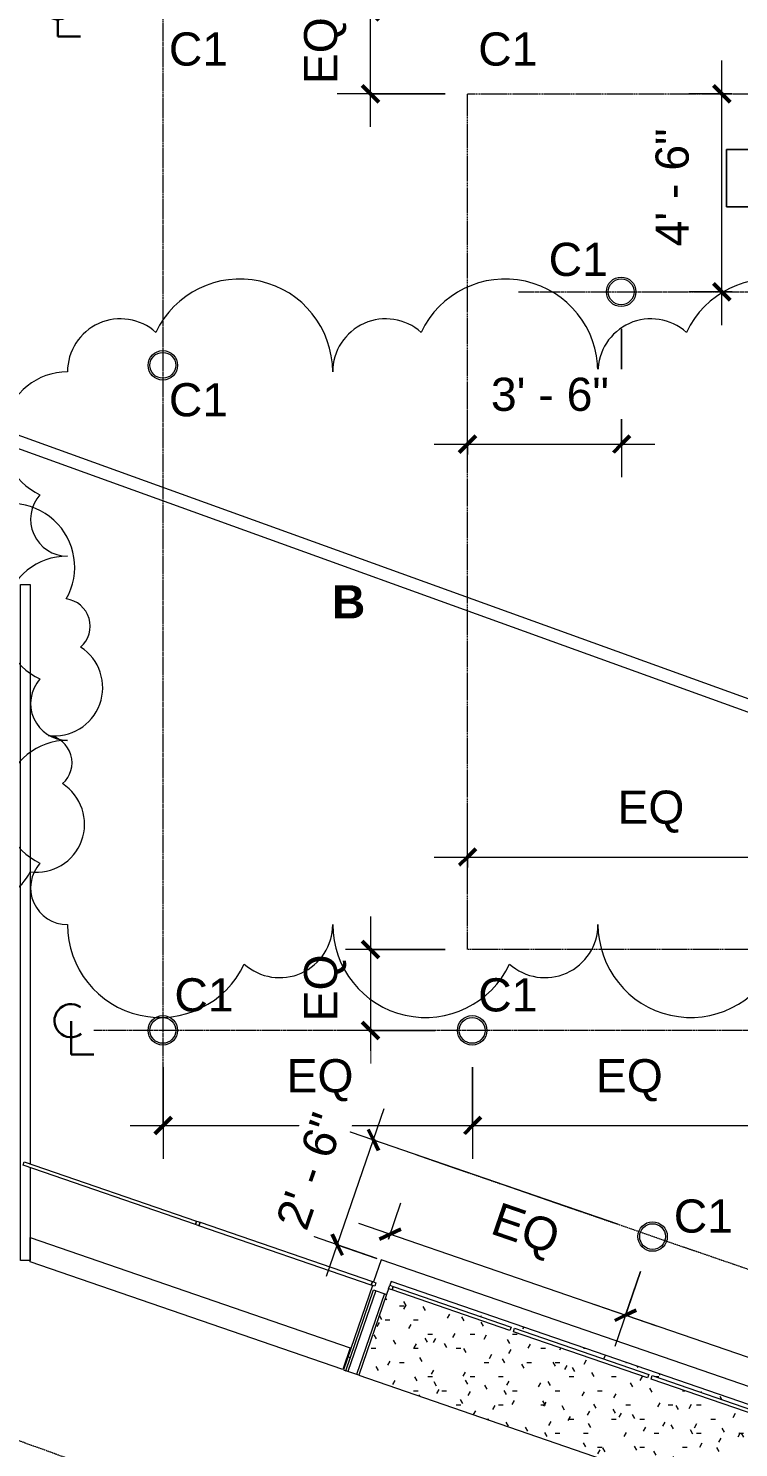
# Model space of a CAD drawing. Header units: inches. Extents: x -2332 to 1043, y -456 to 2193.
# Drawn here: x 168.1 to 360.9, y 165 to 550.2 of the extents above; entities that cross this region are included whole.
import ezdxf

# ---------------------------------------------------------------- set-up
doc = ezdxf.new("R2010")
doc.units = ezdxf.units.IN
doc.header["$MEASUREMENT"] = 0
doc.linetypes.add('Center 1_4_', pattern=[0.53125, 0.25, -0.09375, 0.09375, -0.09375])
doc.linetypes.add('Hidden 1_8_', pattern=[0.1875, 0.125, -0.0625])
for name, color, linetype, lineweight in [('A-ANNO-DIMS', 211, 'Continuous', 9), ('A-ANNO-DIMS-96', 211, 'Continuous', 9), ('A-ANNO-NOTE', 131, 'Continuous', 9), ('A-AREA-IDEN', 2, 'Continuous', 9), ('A-CLNG', 13, 'Continuous', 13), ('A-DETL-CNTR', 5, 'Center 1_4_', 9), ('A-DETL-HDLN', 90, 'Hidden 1_8_', 9), ('A-GENM', 13, 'Continuous', 9), ('A-GLAZ-CURT', 52, 'Continuous', 13), ('A-GLAZ-CWMG', 51, 'Continuous', 13), ('A-WALL', 113, 'Continuous', 13), ('E-LITE-EQPM', 33, 'Continuous', 9), ('E-LITE-EQPM-IDEN', 33, 'Continuous', 9), ('G-ANNO-REVC', 71, 'Continuous', 9), ('G-ANNO-TEXT', 231, 'Continuous', 9), ('I-WALL', 2, 'Continuous', 13)]:
    doc.layers.add(name, color=color, linetype=linetype, lineweight=lineweight)
doc.styles.add('Arial', font='arial.ttf', dxfattribs={"height": 9})
doc.styles.add('Swis721 Lt BT_2', font='swissl.ttf', dxfattribs={"height": 9})
doc.styles.add('Swis721 Lt BT_B', font='', dxfattribs={"height": 9})
doc.styles.get('Swis721 Lt BT_B').set_extended_font_data('Swis721 Lt BT', bold=True)
doc.dimstyles.new('OTJ_-_3_32__Linear_-1__precision', dxfattribs={"dimscale": 12, "dimtxt": 9.497835, "dimasz": 0.375, "dimexe": 0.75, "dimexo": 0.5, "dimgap": 0.5, "dimtad": 1, "dimdec": 0, "dimzin": 3, "dimdsep": 46, "dimlunit": 4, "dimtxsty": 'Swis721 Lt BT_2', "dimblk1": 'OBLIQUE', "dimblk2": 'OBLIQUE', "dimsah": 1, "dimcen": 0.09, "dimdle": 0.75, "dimazin": 0, "dimtfac": 1, "dimtdec": 4, "dimtix": 1, "dimtmove": 0, "dimatfit": 3, "dimfxl": 1, "dimtvp": 1, "dimtfill": 1, "dimfrac": 2, "dimtolj": 1, "dimtzin": 0, "dimarcsym": 2})
doc.dimstyles.new('OTJ_-_3_32__Linear__1_16__Tolerance', dxfattribs={"dimscale": 12, "dimtxt": 9.497835, "dimasz": 0.375, "dimexe": 0.75, "dimexo": 0.5, "dimgap": 0.5, "dimtad": 1, "dimdec": 4, "dimrnd": 0.0625, "dimzin": 3, "dimdsep": 46, "dimlunit": 4, "dimtxsty": 'Swis721 Lt BT_2', "dimblk1": 'OBLIQUE', "dimblk2": 'OBLIQUE', "dimsah": 1, "dimcen": 0.09, "dimdle": 0.75, "dimazin": 0, "dimtfac": 1, "dimtdec": 4, "dimtix": 1, "dimtmove": 0, "dimatfit": 3, "dimfxl": 1, "dimtvp": 1, "dimtfill": 1, "dimfrac": 2, "dimtolj": 1, "dimtzin": 0, "dimarcsym": 2})
doc.dimstyles.new('OTJ_-_3_32__Linear__1_2__Tolerance_1', dxfattribs={"dimscale": 12, "dimtxt": 9.497835, "dimasz": 0.375, "dimexe": 0.75, "dimexo": 0.5, "dimgap": 0.5, "dimtad": 1, "dimdec": 1, "dimrnd": 0.5, "dimzin": 3, "dimdsep": 46, "dimlunit": 4, "dimtxsty": 'Swis721 Lt BT_2', "dimblk1": 'OBLIQUE', "dimblk2": 'OBLIQUE', "dimsah": 1, "dimcen": 0.09, "dimdle": 0.75, "dimazin": 0, "dimtfac": 1, "dimtdec": 4, "dimtix": 1, "dimtmove": 0, "dimatfit": 3, "dimfxl": 1, "dimtvp": 1, "dimtfill": 1, "dimfrac": 2, "dimtolj": 1, "dimtzin": 0, "dimarcsym": 2})

# ---------------------------------------------------------------- blocks, each defined once
blk = doc.blocks.new('Ceilings 1 - Ceilings 1-7813421-7TH FLOOR REFLECTED CEILING PLAN')
at = {"layer": 'A-CLNG'}
h = blk.add_hatch(dxfattribs=at)
h.set_pattern_fill('FP_23', color=256, style=0, pattern_type=2)
h.set_pattern_definition([(0, (0, 0), (15.36, 3.84), [1.267, -10.253, 1.267, -10.253, -61.44]), (0, (0, 0), (15.36, 3.84), [-23.04, 1.267, -21.773, 1.267, -10.253, -26.88]), (0, (0, 0), (15.36, 3.84), [-57.6, 1.267, -6.413, 1.267, -17.933]), (120, (5.76, 1.92), (-11.005538, 11.38215), [1.267, -10.253, 1.267, -10.253, -61.44]), (120, (5.76, 1.92), (-11.005538, 11.38215), [-23.04, 1.267, -21.773, 1.267, -10.253, -26.88]), (120, (5.76, 1.92), (-11.005538, 11.38215), [-57.6, 1.267, -6.413, 1.267, -17.933]), (240, (7.68, 9.6), (-4.354462, -15.22215), [1.267, -10.253, 1.267, -10.253, -61.44]), (240, (7.68, 9.6), (-4.354462, -15.22215), [-23.04, 1.267, -21.773, 1.267, -10.253, -26.88]), (240, (7.68, 9.6), (-4.354462, -15.22215), [-57.6, 1.267, -6.413, 1.267, -17.933])])
h.paths.add_polyline_path([(473.96, 110.27), (481.37, 131.78), (481.37, 136.2), (266.55, 210.17), (266.19, 209.12), (299.13, 197.78), (298.8, 196.83), (265.86, 208.17), (257.78, 184.71), (472.84, 110.66)], flags=0)
h.paths.add_polyline_path([(480.5, 134.27), (411.73, 157.94), (412.06, 158.89), (480.82, 135.21)], flags=0)
h.paths.add_polyline_path([(410.79, 158.27), (337.09, 183.64), (337.42, 184.59), (411.11, 159.22)], flags=0)
h.paths.add_polyline_path([(336.15, 183.97), (299.75, 196.5), (300.07, 197.45), (336.47, 184.92)], flags=0)
for p, q in [((265.86, 208.17), (265.34, 206.64)), ((266.55, 210.17), (266.19, 209.12)), ((481.37, 136.2), (266.55, 210.17)), ((257.78, 184.71), (473.96, 110.27)), ((482.73, 135.73), (481.37, 136.2)), ((483.73, 133.92), (484.18, 135.23)), ((484.18, 135.23), (483.96, 135.31)), ((473.96, 110.27), (475.41, 109.77))]:
    blk.add_line(p, q, dxfattribs=at)
blk = doc.blocks.new('System Panel - Glazed-8752225-7TH FLOOR REFLECTED CEILING PLAN')
at = {"layer": 'A-GLAZ-CURT'}
for p, q in [((-16.92, -0.5), (-16.92, 0.5)), ((-16.92, 0.5), (16.92, 0.5)), ((16.92, 0.5), (16.92, -0.5)), ((16.92, -0.5), (-16.92, -0.5))]:
    blk.add_line(p, q, dxfattribs=at)
blk = doc.blocks.new('System Panel - Glazed-8752229-7TH FLOOR REFLECTED CEILING PLAN')
at = {"layer": 'A-GLAZ-CURT'}
for p, q in [((-19.25, -0.5), (-19.25, 0.5)), ((-19.25, 0.5), (19.25, 0.5)), ((19.25, 0.5), (19.25, -0.5)), ((19.25, -0.5), (-19.25, -0.5))]:
    blk.add_line(p, q, dxfattribs=at)
blk = doc.blocks.new('yellow light - yellow light-8090718-7TH FLOOR REFLECTED CEILING PLAN')
at = {"layer": 'A-GENM'}
for p, q in [((44.98, 483.32), (367.91, 366.71)), ((366.61, 363.46), (43.79, 480.03))]:
    blk.add_line(p, q, dxfattribs=at)
blk = doc.blocks.new('Ceilings 45 - Ceilings 38-8427138-7TH FLOOR REFLECTED CEILING PLAN')
at = {"layer": 'A-CLNG'}
for p, q in [((574.94, 978.42), (574.94, 1136.5)), ((574.94, 1136.5), (577.54, 1136.5)), ((577.54, 1136.5), (577.54, 979.36)), ((574.94, 953.11), (574.94, 978.42)), ((577.54, 978.31), (577.54, 953.11)), ((577.54, 953.11), (574.94, 953.11))]:
    blk.add_line(p, q, dxfattribs=at)
blk = doc.blocks.new('Ceilings 46 - Ceilings 38-8427256-7TH FLOOR REFLECTED CEILING PLAN')
at = {"layer": 'A-CLNG'}
for p, q in [((168.55, 215.43), (168.55, 222.07)), ((168.55, 222.07), (255.46, 192.15)), ((253.41, 186.21), (168.55, 215.43)), ((255.46, 192.15), (253.41, 186.21))]:
    blk.add_line(p, q, dxfattribs=at)
blk = doc.blocks.new('Rectangular Mullion - 1_ x 1_ SQUARE-8752230-7TH FLOOR REFLECTED CEILING PLAN')
at = {"layer": 'A-GLAZ-CWMG', "lineweight": 20}
for p, q in [((-1, 0.5), (0, 0.5)), ((-1, -0.5), (-1, 0.5)), ((0, 0.5), (0, -0.5)), ((0, -0.5), (-1, -0.5))]:
    blk.add_line(p, q, dxfattribs=at)
blk = doc.blocks.new('System Panel - Glazed-9773069-7TH FLOOR REFLECTED CEILING PLAN')
at = {"layer": 'A-GLAZ-CURT'}
for p, q in [((-24.74, -0.5), (-24.74, 0.5)), ((-24.74, 0.5), (24.74, 0.5)), ((24.74, 0.5), (24.74, -0.5)), ((24.74, -0.5), (-24.74, -0.5))]:
    blk.add_line(p, q, dxfattribs=at)
blk = doc.blocks.new('Rectangular Mullion - 1_ x 1_ SQUARE-8461705-7TH FLOOR REFLECTED CEILING PLAN')
at = {"layer": 'A-GLAZ-CWMG', "lineweight": 20}
for p, q in [((0.5, 0.5), (-0.5, 0.5)), ((-0.5, 0.5), (-0.5, -0.5)), ((0.5, -0.5), (0.5, 0.5)), ((-0.5, -0.5), (0.5, -0.5))]:
    blk.add_line(p, q, dxfattribs=at)
blk = doc.blocks.new('Rectangular Mullion - 1_ x 1_ SQUARE-8461799-7TH FLOOR REFLECTED CEILING PLAN')
at = {"layer": 'A-GLAZ-CWMG', "lineweight": 20}
for p, q in [((0, 0.5), (-1, 0.5)), ((-1, 0.5), (-1, -0.5)), ((0, -0.5), (0, 0.5)), ((-1, -0.5), (0, -0.5))]:
    blk.add_line(p, q, dxfattribs=at)
blk = doc.blocks.new('DOWN LIGHT - Type C_L-PENDANT_FOCAL POINT 3_5 CYLINDER-9613399-7TH FLOOR REFLECTED CEILING PLAN')
at = {"layer": 'E-LITE-EQPM'}
for radius in [4, 3.5]:
    blk.add_circle((-0.125, 0), radius, dxfattribs=at)
blk = doc.blocks.new('Room Tag - Number Only-4120135-7TH FLOOR REFLECTED CEILING PLAN')
at = {"layer": 'A-AREA-IDEN'}
for p, q in [((-0.1881, -0.1636), (-0.1881, -0.0018)), ((-0.1881, -0.0018), (0.1869, -0.0018)), ((0.1869, -0.0018), (-0.1881, -0.0018)), ((-0.1881, -0.0018), (-0.1881, -0.1636)), ((0.1869, -0.0018), (0.1869, -0.1636)), ((0.1869, -0.1636), (0.1869, -0.0018)), ((0.1869, -0.1636), (-0.1881, -0.1636)), ((-0.1881, -0.1636), (0.1869, -0.1636))]:
    blk.add_line(p, q, dxfattribs=at)
blk = doc.blocks.new('Centerline - Centerline-43150-7TH FLOOR REFLECTED CEILING PLAN')
at = {"layer": 'A-ANNO-NOTE', "lineweight": 30}
for p, q in [((0, 0.0259), (0, -0.0678)), ((0, -0.0678), (0.0642, -0.0678))]:
    blk.add_line(p, q, dxfattribs=at)
blk.add_arc((0, 0.0273), 0.0469, 55.7755, 308.0372, dxfattribs=at)
blk = doc.blocks.new('DIMBLOCK35-7TH FLOOR REFLECTED CEILING PLAN')
at = {"layer": 'A-ANNO-DIMS-96'}
for p, q in [((385.76, 388.43), (385.76, 316.33)), ((385.76, 325.33), (385.76, 388.43)), ((287.26, 322.51), (287.26, 334.33)), ((278.26, 325.33), (385.76, 325.33)), ((287.26, 325.33), (287.26, 322.51))]:
    blk.add_line(p, q, dxfattribs=at)
at = {"layer": 'A-ANNO-DIMS-96', "lineweight": 50}
for p, q in [((287.26, 325.33), (289.51, 327.58)), ((385.76, 325.33), (388.01, 327.58)), ((287.26, 325.33), (285.01, 323.08)), ((385.76, 325.33), (383.51, 323.08))]:
    blk.add_line(p, q, dxfattribs=at)
at = {"layer": 'A-ANNO-DIMS-96', "color": 0, "insert": (327.99, 343.35), "char_height": 9, "width": 20.443, "attachment_point": 1, "line_spacing_factor": 1.005062, "style": 'Swis721 Lt BT_2', "bg_fill": 3, "box_fill_scale": 1.25, "bg_fill_color": 256, "bg_fill_true_color": 13158600, "bg_fill_transparency": 0}
blk.add_mtext('EQ', dxfattribs=at)
blk = doc.blocks.new('_Oblique')
at = {"color": 0, "linetype": 'ByBlock', "lineweight": -2}
blk.add_line((-0.5, -0.5), (0.5, 0.5), dxfattribs=at)
blk = doc.blocks.new('DIMBLOCK86-7TH FLOOR REFLECTED CEILING PLAN')
at = {"layer": 'A-ANNO-DIMS-96'}
for p, q in [((260.94, 523.47), (260.94, 563.71)), ((263.75, 554.71), (251.94, 554.71)), ((260.94, 554.71), (263.75, 554.71)), ((281.26, 532.47), (251.94, 532.47)), ((260.94, 532.47), (281.26, 532.47))]:
    blk.add_line(p, q, dxfattribs=at)
at = {"layer": 'A-ANNO-DIMS-96', "lineweight": 50}
for p, q in [((260.94, 554.71), (258.69, 556.96)), ((260.94, 554.71), (263.19, 552.46)), ((260.94, 532.47), (258.69, 534.72)), ((260.94, 532.47), (263.19, 530.22))]:
    blk.add_line(p, q, dxfattribs=at)
at = {"layer": 'A-ANNO-DIMS-96', "color": 0, "insert": (242.92, 535.07), "char_height": 9, "width": 20.443, "attachment_point": 1, "rotation": 90, "line_spacing_factor": 1.005062, "style": 'Swis721 Lt BT_2', "bg_fill": 3, "box_fill_scale": 1.25, "bg_fill_color": 256, "bg_fill_true_color": 13158600, "bg_fill_transparency": 0}
blk.add_mtext('EQ', dxfattribs=at)
blk = doc.blocks.new('DIMBLOCK87-7TH FLOOR REFLECTED CEILING PLAN')
at = {"layer": 'A-ANNO-DIMS-96'}
for p, q in [((260.94, 309.22), (260.94, 269.28)), ((281.26, 300.22), (251.94, 300.22)), ((260.94, 300.22), (281.26, 300.22)), ((278.55, 278.28), (251.94, 278.28)), ((260.94, 278.28), (278.55, 278.28))]:
    blk.add_line(p, q, dxfattribs=at)
at = {"layer": 'A-ANNO-DIMS-96', "lineweight": 50}
for p, q in [((260.94, 300.22), (258.69, 302.47)), ((260.94, 300.22), (263.19, 297.97)), ((260.94, 278.28), (258.69, 280.53)), ((260.94, 278.28), (263.19, 276.03))]:
    blk.add_line(p, q, dxfattribs=at)
at = {"layer": 'A-ANNO-DIMS-96', "color": 0, "insert": (242.92, 280.73), "char_height": 9, "width": 20.443, "attachment_point": 1, "rotation": 90, "line_spacing_factor": 1.005062, "style": 'Swis721 Lt BT_2', "bg_fill": 3, "box_fill_scale": 1.25, "bg_fill_color": 256, "bg_fill_true_color": 13158600, "bg_fill_transparency": 0}
blk.add_mtext('EQ', dxfattribs=at)
blk = doc.blocks.new('DIMBLOCK88-7TH FLOOR REFLECTED CEILING PLAN')
at = {"layer": 'A-ANNO-DIMS-96'}
for p, q in [((204.71, 268.28), (204.71, 243.46)), ((204.71, 252.46), (204.71, 268.28)), ((288.68, 268.28), (288.68, 243.46)), ((288.68, 252.46), (288.68, 268.28)), ((195.71, 252.46), (288.68, 252.46))]:
    blk.add_line(p, q, dxfattribs=at)
at = {"layer": 'A-ANNO-DIMS-96', "lineweight": 50}
for p, q in [((204.71, 252.46), (206.96, 254.71)), ((288.68, 252.46), (290.93, 254.71)), ((204.71, 252.46), (202.46, 250.21)), ((288.68, 252.46), (286.43, 250.21))]:
    blk.add_line(p, q, dxfattribs=at)
at = {"layer": 'A-ANNO-DIMS-96', "color": 0, "insert": (238.18, 270.47), "char_height": 9, "width": 20.443, "attachment_point": 1, "line_spacing_factor": 1.005062, "style": 'Swis721 Lt BT_2', "bg_fill": 3, "box_fill_scale": 1.25, "bg_fill_color": 256, "bg_fill_true_color": 13158600, "bg_fill_transparency": 0}
blk.add_mtext('EQ', dxfattribs=at)
blk = doc.blocks.new('DIMBLOCK89-7TH FLOOR REFLECTED CEILING PLAN')
at = {"layer": 'A-ANNO-DIMS-96'}
for p, q in [((288.68, 268.28), (288.68, 243.46)), ((288.68, 252.46), (288.68, 268.28)), ((372.64, 268.28), (372.64, 243.46)), ((372.64, 252.46), (372.64, 268.28)), ((288.68, 252.46), (372.64, 252.46))]:
    blk.add_line(p, q, dxfattribs=at)
at = {"layer": 'A-ANNO-DIMS-96', "lineweight": 50}
for p, q in [((288.68, 252.46), (290.93, 254.71)), ((372.64, 252.46), (374.89, 254.71)), ((288.68, 252.46), (286.43, 250.21)), ((372.64, 252.46), (370.39, 250.21))]:
    blk.add_line(p, q, dxfattribs=at)
at = {"layer": 'A-ANNO-DIMS-96', "color": 0, "insert": (322.14, 270.47), "char_height": 9, "width": 20.443, "attachment_point": 1, "line_spacing_factor": 1.005062, "style": 'Swis721 Lt BT_2', "bg_fill": 3, "box_fill_scale": 1.25, "bg_fill_color": 256, "bg_fill_true_color": 13158600, "bg_fill_transparency": 0}
blk.add_mtext('EQ', dxfattribs=at)
blk = doc.blocks.new('DIMBLOCK92-7TH FLOOR REFLECTED CEILING PLAN')
at = {"layer": 'A-ANNO-DIMS-96'}
for p, q in [((249, 211.59), (264.66, 257.07)), ((328.11, 225.7), (253.22, 251.49)), ((261.73, 248.56), (328.11, 225.7)), ((262.69, 216.39), (243.42, 223.03)), ((251.93, 220.1), (262.69, 216.39))]:
    blk.add_line(p, q, dxfattribs=at)
at = {"layer": 'A-ANNO-DIMS-96', "lineweight": 50}
for p, q in [((261.73, 248.56), (260.33, 251.42)), ((261.73, 248.56), (263.12, 245.7)), ((251.93, 220.1), (250.53, 222.96)), ((251.93, 220.1), (253.32, 217.24))]:
    blk.add_line(p, q, dxfattribs=at)
at = {"layer": 'A-ANNO-DIMS-96', "color": 0, "insert": (235.06, 226.44), "char_height": 9, "width": 34.9159, "attachment_point": 1, "rotation": 71, "line_spacing_factor": 1.005062, "style": 'Swis721 Lt BT_2', "bg_fill": 3, "box_fill_scale": 1.25, "bg_fill_color": 256, "bg_fill_true_color": 13158600, "bg_fill_transparency": 0}
blk.add_mtext('2\' - 6"', dxfattribs=at)
blk = doc.blocks.new('DIMBLOCK93-7TH FLOOR REFLECTED CEILING PLAN')
at = {"layer": 'A-ANNO-DIMS-96'}
for p, q in [((265.83, 221.65), (269.22, 231.49)), ((338.68, 198.05), (257.78, 225.91)), ((266.29, 222.98), (265.83, 221.65)), ((334.27, 212.87), (327.24, 192.47)), ((330.17, 200.98), (334.27, 212.87))]:
    blk.add_line(p, q, dxfattribs=at)
at = {"layer": 'A-ANNO-DIMS-96', "lineweight": 50}
for p, q in [((266.29, 222.98), (269.15, 224.37)), ((266.29, 222.98), (263.43, 221.58)), ((330.17, 200.98), (327.31, 199.59)), ((330.17, 200.98), (333.03, 202.38))]:
    blk.add_line(p, q, dxfattribs=at)
at = {"layer": 'A-ANNO-DIMS-96', "color": 0, "insert": (296.04, 231.79), "char_height": 9, "width": 20.443, "attachment_point": 1, "rotation": 341, "line_spacing_factor": 1.005062, "style": 'Swis721 Lt BT_2', "bg_fill": 3, "box_fill_scale": 1.25, "bg_fill_color": 256, "bg_fill_true_color": 13158600, "bg_fill_transparency": 0}
blk.add_mtext('EQ', dxfattribs=at)
blk = doc.blocks.new('DIMBLOCK94-7TH FLOOR REFLECTED CEILING PLAN')
at = {"layer": 'A-ANNO-DIMS-96'}
for p, q in [((334.27, 212.87), (327.24, 192.47)), ((330.17, 200.98), (334.27, 212.87)), ((429.45, 166.8), (321.66, 203.91)), ((425.04, 181.62), (418.01, 161.22)), ((420.94, 169.73), (425.04, 181.62))]:
    blk.add_line(p, q, dxfattribs=at)
at = {"layer": 'A-ANNO-DIMS-96', "lineweight": 50}
for p, q in [((330.17, 200.98), (327.31, 199.59)), ((330.17, 200.98), (333.03, 202.38)), ((420.94, 169.73), (418.08, 168.33)), ((420.94, 169.73), (423.8, 171.12))]:
    blk.add_line(p, q, dxfattribs=at)
at = {"layer": 'A-ANNO-DIMS-96', "color": 0, "insert": (367.67, 207.12), "char_height": 9, "width": 34.9159, "attachment_point": 1, "rotation": 341, "line_spacing_factor": 1.005062, "style": 'Swis721 Lt BT_2', "bg_fill": 3, "box_fill_scale": 1.25, "bg_fill_color": 256, "bg_fill_true_color": 13158600, "bg_fill_transparency": 0}
blk.add_mtext('8\' - 0"', dxfattribs=at)
blk = doc.blocks.new('Family - ___-9772867-7TH FLOOR REFLECTED CEILING PLAN')
at = {"layer": 'G-ANNO-REVC'}
for centre, radius, start, end in [((225.5, 456.99), 25.2, 360, 154.7912), ((297.5, 456.99), 25.2, 0, 154.7912), ((369.5, 456.99), 25.2, 0, 154.7912), ((193.1, 456.99), 14.4, 48.1897, 180), ((265.1, 456.99), 14.4, 48.1897, 180), ((337.1, 456.99), 14.4, 48.1897, 180), ((178.7, 439.49), 17.5, 90, 244.7912), ((178.7, 416.99), 10, 138.1897, 270), ((178.7, 389.49), 17.5, 90, 244.7912), ((178.7, 366.99), 10, 138.1897, 270), ((178.7, 339.49), 17.5, 90, 244.7912), ((178.7, 316.99), 10, 138.1897, 270), ((203.9, 306.99), 25.2, 180, 334.7912), ((236.3, 306.99), 14.4, 228.1897, 360), ((275.9, 306.99), 25.2, 180, 334.7912), ((308.3, 306.99), 14.4, 228.1897, 360), ((347.9, 306.99), 25.2, 180, 334.7912)]:
    blk.add_arc(centre, radius, start, end, dxfattribs=at)
blk = doc.blocks.new('DIMBLOCK110-7TH FLOOR REFLECTED CEILING PLAN')
at = {"layer": 'A-ANNO-DIMS-96'}
for p, q in [((329.12, 468.71), (329.12, 428.4)), ((329.12, 437.4), (329.12, 468.71)), ((287.26, 434.58), (287.26, 446.4)), ((278.26, 437.4), (338.12, 437.4)), ((287.26, 437.4), (287.26, 434.58))]:
    blk.add_line(p, q, dxfattribs=at)
at = {"layer": 'A-ANNO-DIMS-96', "lineweight": 50}
for p, q in [((287.26, 437.4), (289.51, 439.65)), ((329.12, 437.4), (331.37, 439.65)), ((287.26, 437.4), (285.01, 435.15)), ((329.12, 437.4), (326.87, 435.15))]:
    blk.add_line(p, q, dxfattribs=at)
at = {"layer": 'A-ANNO-DIMS-96', "color": 0, "insert": (293.64, 455.41), "char_height": 9, "width": 34.9159, "attachment_point": 1, "line_spacing_factor": 1.005062, "style": 'Swis721 Lt BT_2', "bg_fill": 3, "box_fill_scale": 1.25, "bg_fill_color": 256, "bg_fill_true_color": 13158600, "bg_fill_transparency": 0}
blk.add_mtext('3\' - 6"', dxfattribs=at)
blk = doc.blocks.new('DIMBLOCK111-7TH FLOOR REFLECTED CEILING PLAN')
at = {"layer": 'A-ANNO-DIMS-96'}
for p, q in [((356.33, 469.71), (356.33, 541.47)), ((359.15, 532.47), (347.33, 532.47)), ((356.33, 532.47), (359.15, 532.47)), ((359.15, 478.71), (347.33, 478.71)), ((356.33, 478.71), (359.15, 478.71))]:
    blk.add_line(p, q, dxfattribs=at)
at = {"layer": 'A-ANNO-DIMS-96', "lineweight": 50}
for p, q in [((356.33, 532.47), (354.08, 534.72)), ((356.33, 532.47), (358.58, 530.22)), ((356.33, 478.71), (354.08, 480.96)), ((356.33, 478.71), (358.58, 476.46))]:
    blk.add_line(p, q, dxfattribs=at)
at = {"layer": 'A-ANNO-DIMS-96', "color": 0, "insert": (338.32, 491.04), "char_height": 9, "width": 34.9159, "attachment_point": 1, "rotation": 90, "line_spacing_factor": 1.005062, "style": 'Swis721 Lt BT_2', "bg_fill": 3, "box_fill_scale": 1.25, "bg_fill_color": 256, "bg_fill_true_color": 13158600, "bg_fill_transparency": 0}
blk.add_mtext('4\' - 6"', dxfattribs=at)
blk = doc.blocks.new('Family - ___-9782243-7TH FLOOR REFLECTED CEILING PLAN')
at = {"layer": 'G-ANNO-REVC'}
for centre, radius, start, end in [((144.03, 415.01), 9.89, 18.4448, 150.2551), ((130.69, 407.78), 13.03, 68.6175, 223.4088), ((163.36, 403.96), 17.31, 330.2551, 125.0464), ((124.58, 392.17), 7.45, 116.8072, 248.6175), ((177.4, 387.97), 7.47, 310.6295, 82.4399), ((117.11, 373.1), 13.03, 68.6175, 223.4088), ((175.19, 371.3), 13.08, 262.4399, 57.2311), ((111, 357.5), 7.45, 116.8072, 248.6175), ((172.49, 350.92), 7.47, 310.6295, 82.4399), ((129.38, 340.32), 23.45, 154.0885, 308.8797), ((170.27, 334.25), 13.08, 262.4399, 57.2311), ((156.5, 327.14), 13.4, 202.2782, 334.0885)]:
    blk.add_arc(centre, radius, start, end, dxfattribs=at)

msp = doc.modelspace()

# ---------------------------------------------------------------- linework, layer by layer
at = {"layer": 'A-CLNG'}
for p, q in [((263.87681, 215.98116), (261.81685, 209.9986)), ((481.36907, 141.09257), (263.87681, 215.98116)), ((261.49129, 209.05308), (253.60363, 186.14565)), ((253.60363, 186.14565), (254.23779, 185.92729)), ((257.78348, 184.70641), (473.96273, 110.26993))]:
    msp.add_line(p, q, dxfattribs=at)
at = {"layer": 'A-DETL-CNTR'}
for p, q in [((204.71076, 255.49788), (204.71076, 1320.70947)), ((-1121.44327, 631.8863), (461.38791, 60.07747)), ((301.12202, 478.71097), (466.12202, 478.71097)), ((572.41695, 278.2758), (185.84075, 278.2758)), ((273.75076, 244.41961), (466.12202, 178.0453))]:
    msp.add_line(p, q, dxfattribs=at)
at = {"layer": 'A-DETL-HDLN'}
for p, q in [((287.26177, 532.47126), (484.20426, 532.47126)), ((287.26177, 300.22126), (287.26177, 532.47126)), ((484.20426, 300.22126), (287.26177, 300.22126))]:
    msp.add_line(p, q, dxfattribs=at)
at = {"layer": 'A-WALL'}
for p, q in [((262.3812, 207.65775), (254.82874, 185.72381)), ((264.745, 206.84383), (257.19254, 184.90989))]:
    msp.add_line(p, q, dxfattribs=at)
at = {"layer": 'A-WALL', "lineweight": 9}
msp.add_line((255.45277, 189.45584), (254.8186, 189.6742), dxfattribs=at)
at = {"layer": 'I-WALL'}
for p, q in [((254.23779, 185.92729), (261.79025, 207.86123)), ((265.33594, 206.64035), (257.78348, 184.70641)), ((261.79025, 207.86123), (265.33594, 206.64035)), ((257.78348, 184.70641), (254.23779, 185.92729))]:
    msp.add_line(p, q, dxfattribs=at)

# ---------------------------------------------------------------- block references
at = {"layer": 'A-ANNO-NOTE', "xscale": 96, "yscale": 96, "zscale": 96}
for p in [(176.08633, 554.53798), (179.67792, 278.2758)]:
    msp.add_blockref('Centerline - Centerline-43150-7TH FLOOR REFLECTED CEILING PLAN', p, dxfattribs=at)
at = {"layer": 'A-AREA-IDEN', "xscale": 95.99999999999994, "yscale": 95.99999999999994, "zscale": 95.99999999999994}
msp.add_blockref('Room Tag - Number Only-4120135-7TH FLOOR REFLECTED CEILING PLAN', (375.6462, 517.49856), dxfattribs=at)
at = {"layer": 'A-CLNG'}
for name, p in [('Ceilings 45 - Ceilings 38-8427138-7TH FLOOR REFLECTED CEILING PLAN', (-408.98421, -737.25133)), ('Ceilings 46 - Ceilings 38-8427256-7TH FLOOR REFLECTED CEILING PLAN', (0, 0)), ('Ceilings 1 - Ceilings 1-7813421-7TH FLOOR REFLECTED CEILING PLAN', (0, 0))]:
    msp.add_blockref(name, p, dxfattribs=at)
at = {"layer": 'A-GENM'}
msp.add_blockref('yellow light - yellow light-8090718-7TH FLOOR REFLECTED CEILING PLAN', (0, 0), dxfattribs=at)
at = {"layer": 'A-GLAZ-CURT', "lineweight": 9}
for name, p, rotation in [('System Panel - Glazed-9773069-7TH FLOOR REFLECTED CEILING PLAN', (190.21674, 234.12369), 340.9999999999998), ('System Panel - Glazed-9773069-7TH FLOOR REFLECTED CEILING PLAN', (237.94923, 217.68807), 340.9999999999998), ('System Panel - Glazed-8752225-7TH FLOOR REFLECTED CEILING PLAN', (282.96752, 202.81059), 341.0000000000001), ('System Panel - Glazed-8752229-7TH FLOOR REFLECTED CEILING PLAN', (318.1104, 190.70993), 341.0000000000001), ('System Panel - Glazed-8752229-7TH FLOOR REFLECTED CEILING PLAN', (355.45838, 177.84998), 341.0000000000001)]:
    msp.add_blockref(name, p, dxfattribs=dict(at, rotation=rotation))
at = {"layer": 'A-GLAZ-CWMG', "lineweight": 9, "extrusion": (0, 0, -1), "rotation": 199.0000000000002}
for name, p in [('Rectangular Mullion - 1_ x 1_ SQUARE-8461705-7TH FLOOR REFLECTED CEILING PLAN', (-214.08298, 225.90588)), ('Rectangular Mullion - 1_ x 1_ SQUARE-8461799-7TH FLOOR REFLECTED CEILING PLAN', (-262.28823, 209.30748))]:
    msp.add_blockref(name, p, dxfattribs=at)
at = {"layer": 'A-GLAZ-CWMG', "lineweight": 9, "rotation": 161}
msp.add_blockref('Rectangular Mullion - 1_ x 1_ SQUARE-8752230-7TH FLOOR REFLECTED CEILING PLAN', (266.02588, 208.64406), dxfattribs=at)
at = {"layer": 'E-LITE-EQPM'}
for p in [(329.12202, 478.71097), (204.71076, 458.7758), (204.71076, 278.2758), (288.67562, 278.2758)]:
    msp.add_blockref('DOWN LIGHT - Type C_L-PENDANT_FOCAL POINT 3_5 CYLINDER-9613399-7TH FLOOR REFLECTED CEILING PLAN', p, dxfattribs=at)
at = {"layer": 'E-LITE-EQPM', "rotation": 70.99999999999952}
msp.add_blockref('DOWN LIGHT - Type C_L-PENDANT_FOCAL POINT 3_5 CYLINDER-9613399-7TH FLOOR REFLECTED CEILING PLAN', (337.56434, 222.44346), dxfattribs=at)
at = {"layer": 'G-ANNO-REVC'}
msp.add_blockref('Family - ___-9782243-7TH FLOOR REFLECTED CEILING PLAN', (0, 0), dxfattribs=at)

# ---------------------------------------------------------------- texts
at = {"layer": 'E-LITE-EQPM-IDEN', "char_height": 9, "width": 19.695, "attachment_point": 1, "style": 'Arial'}
for insert in [(206.23295, 549.11245), (290.1978, 549.11245), (309.30649, 492.02164), (206.23295, 453.92191), (207.73295, 292.42191), (290.1978, 292.42191), (343.27555, 232.38925)]:
    msp.add_mtext('C1', dxfattribs=dict(at, insert=insert))
at = {"layer": 'G-ANNO-TEXT', "color": 7, "insert": (250.47022, 399.0812), "char_height": 9, "width": 10.302, "attachment_point": 1, "style": 'Swis721 Lt BT_B'}
msp.add_mtext('\\fSwis721 Lt BT|b1|i0|c0|p34|;B', dxfattribs=at)

# ---------------------------------------------------------------- next in the draw order: dimensions: what is measured, and where the dimension line sits
at = {"layer": 'A-ANNO-DIMS'}
for base, p1, p2, override, picture, middle in [((260.93672, 554.70947), (287.26177, 532.47126), (257.75474, 554.70947), {"dimpost": '<>', "dimfxl": 36.948656}, 'DIMBLOCK86-7TH FLOOR REFLECTED CEILING PLAN', (249.98763, 543.59037)), ((260.93672, 278.2758), (287.26177, 300.22126), (284.55062, 278.2758), {"dimpost": '<>', "dimfxl": 22.112296}, 'DIMBLOCK87-7TH FLOOR REFLECTED CEILING PLAN', (249.98763, 289.24853))]:
    dim = msp.add_linear_dim(base=base, p1=p1, p2=p2, angle=90, text='EQ', dimstyle='OTJ_-_3_32__Linear__1_2__Tolerance_1', override=override, dxfattribs=at)
    dim.commit()
    dim.dimension.update_dxf_attribs({"geometry": picture, "text_midpoint": middle})
dim = msp.add_linear_dim(base=(385.75804, 325.33168), p1=(287.26177, 328.51367), p2=(385.75804, 394.42577), text='EQ', dimstyle='OTJ_-_3_32__Linear__1_16__Tolerance', override={"dimpost": '<>', "dimfxl": 118.515479}, dxfattribs=at)
dim.commit()
dim.dimension.update_dxf_attribs({"geometry": 'DIMBLOCK35-7TH FLOOR REFLECTED CEILING PLAN', "text_midpoint": (336.5099, 336.28077)})

# ---------------------------------------------------------------- next in the draw order: block references
at = {"layer": 'G-ANNO-REVC'}
msp.add_blockref('Family - ___-9772867-7TH FLOOR REFLECTED CEILING PLAN', (0, 0), dxfattribs=at)

# ---------------------------------------------------------------- next in the draw order: dimensions: what is measured, and where the dimension line sits
at = {"layer": 'A-ANNO-DIMS'}
dim = msp.add_linear_dim(base=(288.67562, 252.45924), p1=(204.71076, 274.2758), p2=(288.67562, 274.2758), text='EQ', dimstyle='OTJ_-_3_32__Linear__1_2__Tolerance_1', override={"dimpost": '<>', "dimfxl": 83.964853}, dxfattribs=at)
dim.commit()
dim.dimension.update_dxf_attribs({"geometry": 'DIMBLOCK88-7TH FLOOR REFLECTED CEILING PLAN', "text_midpoint": (246.69319, 263.40832)})

# ---------------------------------------------------------------- next in the draw order: dimensions: what is measured, and where the dimension line sits
dim = msp.add_linear_dim(base=(329.12202, 437.39676), p1=(287.26177, 440.57874), p2=(329.12202, 474.71097), dimstyle='OTJ_-_3_32__Linear_-1__precision', override={"dimpost": '<>', "dimfxl": 54.011938}, dxfattribs=at)
dim.commit()
dim.dimension.update_dxf_attribs({"geometry": 'DIMBLOCK110-7TH FLOOR REFLECTED CEILING PLAN', "text_midpoint": (308.1919, 448.02201)})
dim = msp.add_linear_dim(base=(372.64047, 252.45924), p1=(288.67562, 274.2758), p2=(372.64047, 274.2758), text='EQ', dimstyle='OTJ_-_3_32__Linear__1_2__Tolerance_1', override={"dimpost": '<>', "dimfxl": 83.964853}, dxfattribs=at)
dim.commit()
dim.dimension.update_dxf_attribs({"geometry": 'DIMBLOCK89-7TH FLOOR REFLECTED CEILING PLAN', "text_midpoint": (330.65804, 263.40832)})

# ---------------------------------------------------------------- next in the draw order: dimensions: what is measured, and where the dimension line sits
for base, p1, p2, angle, dimstyle, override, picture, middle in [((356.33494, 532.47126), (353.15296, 478.71097), (353.15296, 532.47126), 90, 'OTJ_-_3_32__Linear_-1__precision', {"dimpost": '<>', "dimfxl": 53.760299}, 'DIMBLOCK111-7TH FLOOR REFLECTED CEILING PLAN', (345.70969, 505.59112)), ((261.72617, 248.55664), (268.36455, 214.43591), (333.78226, 223.74573), 71, 'OTJ_-_3_32__Linear__1_2__Tolerance_1', {"dimpost": '<>', "dimfxl": 66.076853}, 'DIMBLOCK92-7TH FLOOR REFLECTED CEILING PLAN', (246.7799, 237.78557))]:
    dim = msp.add_linear_dim(base=base, p1=p1, p2=p2, angle=angle, dimstyle=dimstyle, override=override, dxfattribs=at)
    dim.commit()
    dim.dimension.update_dxf_attribs({"geometry": picture, "text_midpoint": middle})

# ---------------------------------------------------------------- next in the draw order: dimensions: what is measured, and where the dimension line sits
dim = msp.add_linear_dim(base=(266.28642, 222.97917), p1=(336.22137, 218.5432), p2=(263.87681, 215.98116), angle=341, text='EQ', dimstyle='OTJ_-_3_32__Linear__1_2__Tolerance_1', override={"dimpost": '<>', "dimfxl": 72.389906}, dxfattribs=at)
dim.commit()
dim.dimension.update_dxf_attribs({"geometry": 'DIMBLOCK93-7TH FLOOR REFLECTED CEILING PLAN', "text_midpoint": (301.79497, 222.33257)})

# ---------------------------------------------------------------- next in the draw order: dimensions: what is measured, and where the dimension line sits
dim = msp.add_linear_dim(base=(330.17417, 200.98085), p1=(426.99115, 187.28865), p2=(336.22137, 218.5432), angle=341, dimstyle='OTJ_-_3_32__Linear__1_2__Tolerance_1', override={"dimpost": '<>', "dimfxl": 96}, dxfattribs=at)
dim.commit()
dim.dimension.update_dxf_attribs({"geometry": 'DIMBLOCK94-7TH FLOOR REFLECTED CEILING PLAN', "text_midpoint": (379.0183, 195.39996)})

doc.saveas('drawing.dxf')
